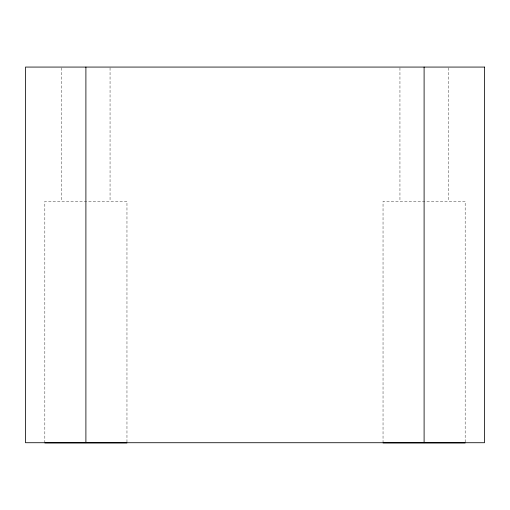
<?xml version="1.0" encoding="UTF-8"?>
<svg xmlns="http://www.w3.org/2000/svg" width="510" height="510" viewBox="0 0 510 510"><rect width="100%" height="100%" fill="white"/><g stroke="black" fill="none" stroke-linecap="round" stroke-linejoin="round"><path stroke-width="0.38" stroke-dasharray="2.55 1.91" d="M465.171 442.132L465.171 201.348L383.036 201.348L383.036 442.132M448.264 67.868L448.264 201.348M399.948 67.868L399.948 201.348M126.964 442.132L126.964 201.348L44.829 201.348L44.829 442.132M110.052 67.868L110.052 201.348M61.735 67.868L61.735 201.348"/><path stroke-width="0.76" d="M44.829 442.929L126.964 442.929M383.036 442.929L465.171 442.929M424.103 67.071L424.103 442.725M85.897 67.071L85.897 442.725M484.5 67.071L25.5 67.071L25.5 442.725L484.5 442.725L484.5 67.071"/></g></svg>
